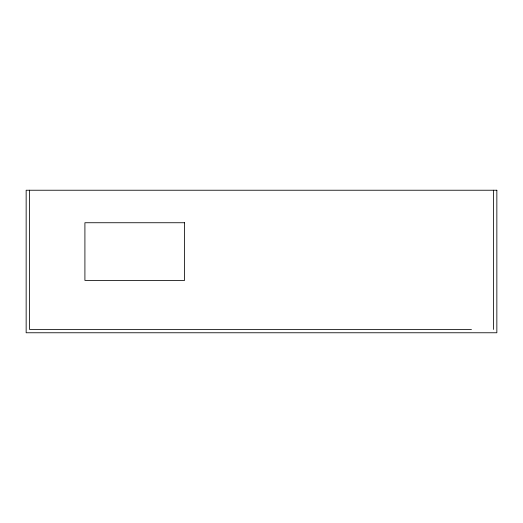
<?xml version="1.0" encoding="UTF-8"?>
<svg xmlns="http://www.w3.org/2000/svg" width="523" height="523" viewBox="0 0 523 523"><rect width="100%" height="100%" fill="white"/><g stroke="black" fill="none" stroke-linecap="round" stroke-linejoin="round"><path stroke-width="0.78" d="M471.458 329.451L29.563 329.451L29.563 190.235M493.437 190.235L493.437 329.451M496.85 190.235L26.15 190.235L26.15 332.765L496.85 332.765L496.85 190.235M184.573 222.739L84.909 222.739L84.909 280.413L184.573 280.413L184.573 222.739"/></g></svg>
